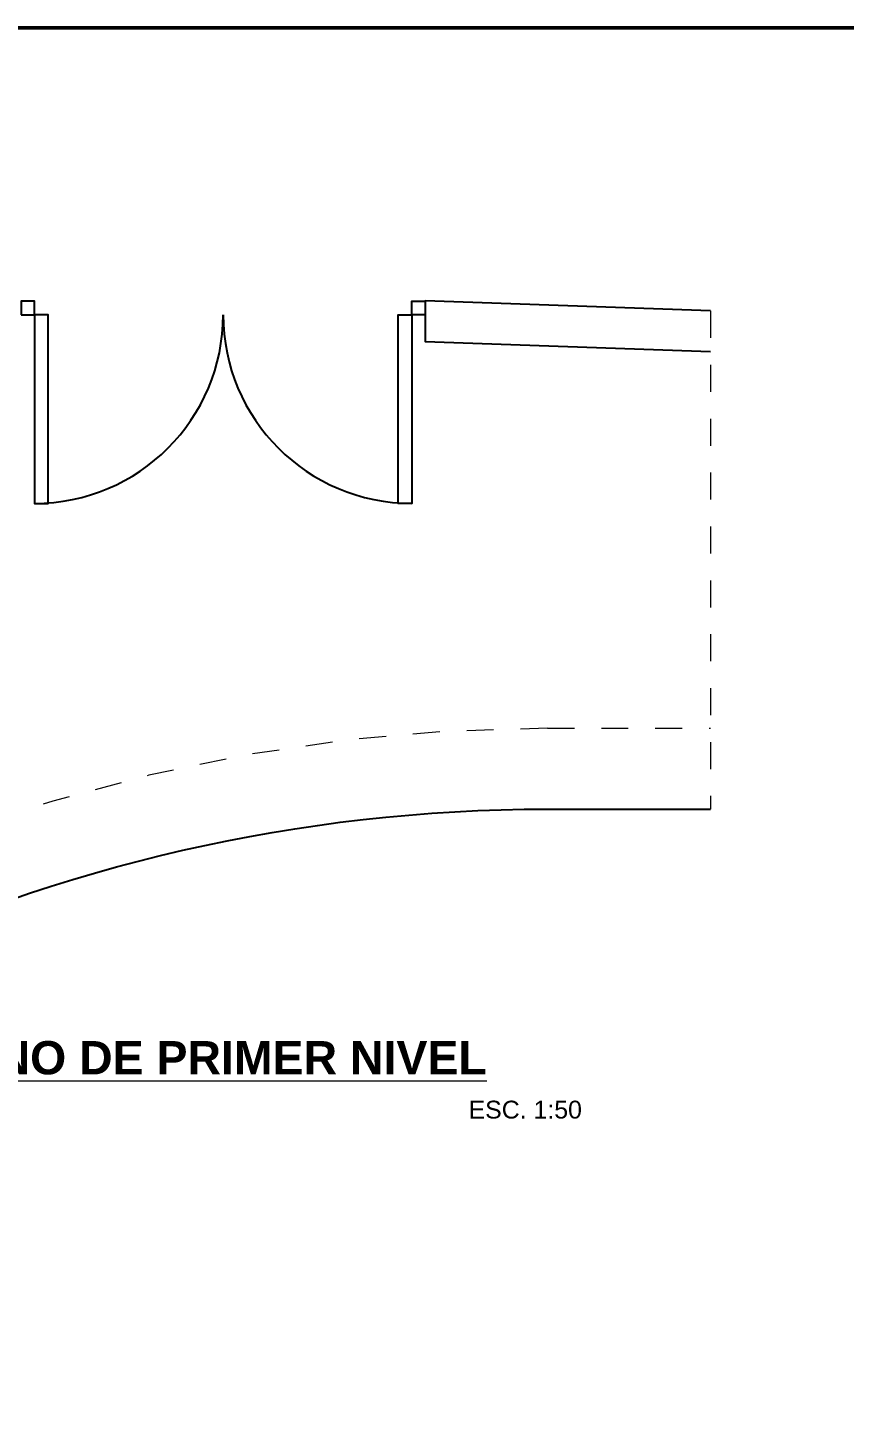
# Model space of a CAD drawing. Header units: millimetres. Extents: x 529.7 to 562.4, y 331.7 to 353.2.
# Drawn here: x 556.14 to 559.17, y 348 to 353.17 of the extents above; entities that cross this region are included whole.
import ezdxf

# ---------------------------------------------------------------- set-up
doc = ezdxf.new("R2010")
doc.units = ezdxf.units.MM
doc.linetypes.add('DASHED2', pattern=[0.375, 0.25, -0.125])
for name, color, linetype, lineweight in [('0_Pluma_Nº__1', 253, 'Continuous', 9), ('letras sr', 7, 'Continuous', 5), ('Proyeccciones', 1, 'DASHED2', 18)]:
    doc.layers.add(name, color=color, linetype=linetype, lineweight=lineweight)
doc.styles.add('Santa Rosa 1 50', font='trebuc.ttf')

msp = doc.modelspace()

# ---------------------------------------------------------------- linework, layer by layer
for points in [[(556.1152, 352.109), (556.1652, 352.109), (556.1652, 352.159), (556.1152, 352.159)], [(557.6152, 352.109), (557.5652, 352.109), (557.5652, 352.159), (557.6152, 352.159)], [(556.1652, 352.109), (556.1652, 351.409), (556.2152, 351.409), (556.2152, 352.109)], [(557.5652, 352.109), (557.5652, 351.409), (557.5152, 351.409), (557.5152, 352.109)]]:
    msp.add_lwpolyline(points, close=True)
at = {"lineweight": -3}
msp.add_lwpolyline([(558.6737, 352.1232), (557.6152, 352.1601), (557.6152, 352.01), (558.6737, 351.9731)], dxfattribs=at)
msp.add_lwpolyline([(553.3344, 348.0058, -0.227202), (558.069, 350.2744), (558.6737, 350.2744)], format="xyb", dxfattribs=at)
for centre, start, end in [((556.1652, 352.109), 270, 0), ((557.5652, 352.109), 180, 270)]:
    msp.add_arc(centre, 0.7, start, end)
at = {"layer": '0_Pluma_Nº__1', "color": 30, "lineweight": 50, "true_color": 0xf8991e}
msp.add_lwpolyline([(549.2978, 353.1736), (562.2001, 353.1736), (562.2001, 344.8626), (549.2978, 344.8626)], close=True, dxfattribs=at)
at = {"layer": 'Proyeccciones', "linetype": 'DASHED2', "lineweight": 9, "ltscale": 0.4}
msp.add_line((558.6737, 352.1232), (558.6737, 350.2744), dxfattribs=at)
msp.add_lwpolyline([(552.9558, 348.0067, -0.236978), (558.069, 350.5744), (558.6737, 350.5744)], format="xyb", dxfattribs=at)

# ---------------------------------------------------------------- texts
at = {"layer": 'letras sr', "attachment_point": 1, "style": 'Santa Rosa 1 50'}
for s, width, heights, insert, char_height in [('{\\fSwis721 Ex BT|b1|i0|c0|p34;\\H0.88139x;\\LPLANO DE PRIMER NIVEL}', 3.398746, [0.3444], (555.6793, 349.4137), 0.14), ('{\\fSwis721 Ex BT|b0|i0|c0|p34;\\H0.88139x;ESC. 1:50}', 2.143336, [0.1824], (557.776, 349.1925), 0.075)]:
    msp.add_mtext_dynamic_manual_height_columns(s, width=width, gutter_width=0.5, heights=heights, dxfattribs=dict(at, insert=insert, char_height=char_height))

doc.saveas('drawing.dxf')
